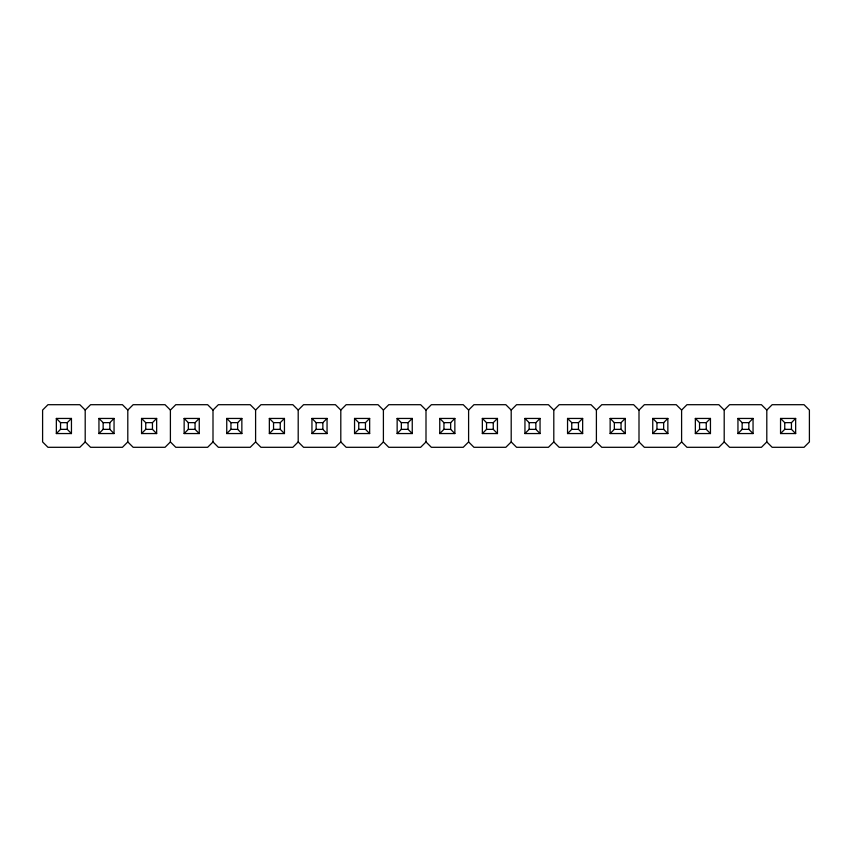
<?xml version="1.0" encoding="UTF-8"?>
<svg xmlns="http://www.w3.org/2000/svg" width="852" height="852" viewBox="0 0 852 852"><rect width="100%" height="100%" fill="white"/><g stroke="black" fill="none" stroke-linecap="round" stroke-linejoin="round"><path stroke-width="1.28" d="M56.349 433.551L60.545 429.355L67.255 429.355L71.451 433.551L71.451 418.449L56.349 418.449L56.349 433.551L71.451 433.551M56.349 418.449L60.545 422.645L67.255 422.645L71.451 418.449M127.8 441.932L122.432 447.3L90.568 447.3L85.2 441.932L85.2 410.068L90.568 404.7L122.432 404.7L127.8 410.068L127.8 441.932L133.168 447.3L165.032 447.3L170.4 441.932L170.4 410.068L175.768 404.7L207.632 404.7L213 410.068L213 441.932L218.368 447.3L250.232 447.3L255.6 441.932L255.6 410.068L260.968 404.7L292.832 404.7L298.2 410.068L298.2 441.932L303.568 447.3L335.432 447.3L340.8 441.932L340.8 410.068L346.168 404.7L378.032 404.7L383.4 410.068L383.4 441.932L388.768 447.3L420.632 447.3L426 441.932L426 410.068L431.368 404.7L463.232 404.7L468.6 410.068L468.6 441.932L473.968 447.3L505.832 447.3L511.2 441.932L511.2 410.068L516.568 404.7L548.432 404.7L553.8 410.068L553.8 441.932L559.168 447.3L591.032 447.3L596.4 441.932L596.4 410.068L601.768 404.7L633.632 404.7L639 410.068L639 441.932L644.368 447.3L676.232 447.3L681.6 441.932L681.6 410.068L686.968 404.7L718.832 404.7L724.2 410.068L724.2 441.932L729.568 447.3L761.432 447.3L766.8 441.932L766.8 410.068L772.168 404.7L804.032 404.7L809.4 410.068L809.4 441.932L804.032 447.3L772.168 447.3L766.8 441.932M85.2 441.932L79.832 447.3L47.968 447.3L42.6 441.932L42.6 410.068L47.968 404.7L79.832 404.7L85.2 410.068M98.949 433.551L103.145 429.355L109.855 429.355L114.051 433.551L114.051 418.449L98.949 418.449L98.949 433.551L114.051 433.551M98.949 418.449L103.145 422.645L109.855 422.645L114.051 418.449M127.8 410.068L133.168 404.7L165.032 404.7L170.4 410.068M141.549 433.551L145.745 429.355L152.455 429.355L156.651 433.551L156.651 418.449L141.549 418.449L141.549 433.551L156.651 433.551M152.455 429.355L152.455 422.645L156.651 418.449M184.149 433.551L188.345 429.355L195.055 429.355L199.251 433.551L199.251 418.449L184.149 418.449L184.149 433.551L199.251 433.551M184.149 418.449L188.345 422.645L195.055 422.645L199.251 418.449M213 410.068L218.368 404.7L250.232 404.7L255.6 410.068M213 441.932L207.632 447.3L175.768 447.3L170.4 441.932M226.749 433.551L230.945 429.355L237.655 429.355L241.851 433.551L226.749 433.551L226.749 418.449L241.851 418.449L241.851 433.551M237.655 429.355L237.655 422.645L241.851 418.449M269.349 433.551L273.545 429.355L273.545 422.645L269.349 418.449L284.451 418.449L284.451 433.551L269.349 433.551L269.349 418.449M273.545 422.645L280.255 422.645L284.451 418.449M298.2 410.068L303.568 404.7L335.432 404.7L340.8 410.068M298.2 441.932L292.832 447.3L260.968 447.3L255.6 441.932M311.949 433.551L316.145 429.355L322.855 429.355L327.051 433.551L311.949 433.551L311.949 418.449L327.051 418.449L327.051 433.551M311.949 418.449L316.145 422.645L322.855 422.645L327.051 418.449M354.549 433.551L358.745 429.355L358.745 422.645L354.549 418.449L369.651 418.449L369.651 433.551L354.549 433.551L354.549 418.449M358.745 422.645L365.455 422.645L369.651 418.449M383.4 410.068L388.768 404.7L420.632 404.7L426 410.068M383.4 441.932L378.032 447.3L346.168 447.3L340.8 441.932M397.149 433.551L401.345 429.355L401.345 422.645L397.149 418.449L412.251 418.449L412.251 433.551L397.149 433.551L397.149 418.449M412.251 433.551L408.055 429.355L408.055 422.645L412.251 418.449M439.749 433.551L443.945 429.355L443.945 422.645L439.749 418.449L454.851 418.449L454.851 433.551L439.749 433.551L439.749 418.449M454.851 433.551L450.655 429.355L450.655 422.645L454.851 418.449M468.6 410.068L473.968 404.7L505.832 404.7L511.2 410.068M468.6 441.932L463.232 447.3L431.368 447.3L426 441.932M482.349 433.551L486.545 429.355L493.255 429.355L497.451 433.551L482.349 433.551L482.349 418.449L497.451 418.449L497.451 433.551M493.255 429.355L493.255 422.645L497.451 418.449M524.949 433.551L529.145 429.355L535.855 429.355L540.051 433.551L524.949 433.551L524.949 418.449L540.051 418.449L540.051 433.551M535.855 429.355L535.855 422.645L540.051 418.449M553.8 410.068L559.168 404.7L591.032 404.7L596.4 410.068M553.8 441.932L548.432 447.3L516.568 447.3L511.2 441.932M567.549 433.551L571.745 429.355L578.455 429.355L582.651 433.551L567.549 433.551L567.549 418.449L582.651 418.449L582.651 433.551M567.549 418.449L571.745 422.645L578.455 422.645L582.651 418.449M610.149 433.551L614.345 429.355L621.055 429.355L625.251 433.551L610.149 433.551L610.149 418.449L625.251 418.449L625.251 433.551M610.149 418.449L614.345 422.645L621.055 422.645L625.251 418.449M639 410.068L644.368 404.7L676.232 404.7L681.6 410.068M639 441.932L633.632 447.3L601.768 447.3L596.4 441.932M652.749 433.551L656.945 429.355L663.655 429.355L667.851 433.551L652.749 433.551L652.749 418.449L667.851 418.449L667.851 433.551M652.749 418.449L656.945 422.645L663.655 422.645L667.851 418.449M695.349 433.551L699.545 429.355L706.255 429.355L710.451 433.551L695.349 433.551L695.349 418.449L710.451 418.449L710.451 433.551M695.349 418.449L699.545 422.645L706.255 422.645L710.451 418.449M724.2 410.068L729.568 404.7L761.432 404.7L766.8 410.068M724.2 441.932L718.832 447.3L686.968 447.3L681.6 441.932M737.949 433.551L742.145 429.355L748.855 429.355L753.051 433.551L737.949 433.551L737.949 418.449L753.051 418.449L753.051 433.551M737.949 418.449L742.145 422.645L748.855 422.645L753.051 418.449M780.549 433.551L784.745 429.355L791.455 429.355L795.651 433.551L780.549 433.551L780.549 418.449L795.651 418.449L795.651 433.551M780.549 418.449L784.745 422.645L791.455 422.645L795.651 418.449M141.549 418.449L145.745 422.645L152.455 422.645M226.749 418.449L230.945 422.645L237.655 422.645M401.345 422.645L408.055 422.645M443.945 422.645L450.655 422.645M482.349 418.449L486.545 422.645L493.255 422.645M524.949 418.449L529.145 422.645L535.855 422.645M273.545 429.355L280.255 429.355L284.451 433.551M358.745 429.355L365.455 429.355L369.651 433.551M401.345 429.355L408.055 429.355M443.945 429.355L450.655 429.355M791.455 422.645L791.455 429.355M784.745 422.645L784.745 429.355M748.855 422.645L748.855 429.355M742.145 422.645L742.145 429.355M706.255 422.645L706.255 429.355M699.545 422.645L699.545 429.355M663.655 422.645L663.655 429.355M656.945 422.645L656.945 429.355M621.055 422.645L621.055 429.355M614.345 422.645L614.345 429.355M578.455 422.645L578.455 429.355M571.745 422.645L571.745 429.355M529.145 422.645L529.145 429.355M486.545 422.645L486.545 429.355M365.455 422.645L365.455 429.355M322.855 422.645L322.855 429.355M316.145 422.645L316.145 429.355M280.255 422.645L280.255 429.355M230.945 422.645L230.945 429.355M195.055 422.645L195.055 429.355M188.345 422.645L188.345 429.355M145.745 422.645L145.745 429.355M109.855 422.645L109.855 429.355M103.145 422.645L103.145 429.355M67.255 422.645L67.255 429.355M60.545 422.645L60.545 429.355"/></g></svg>
